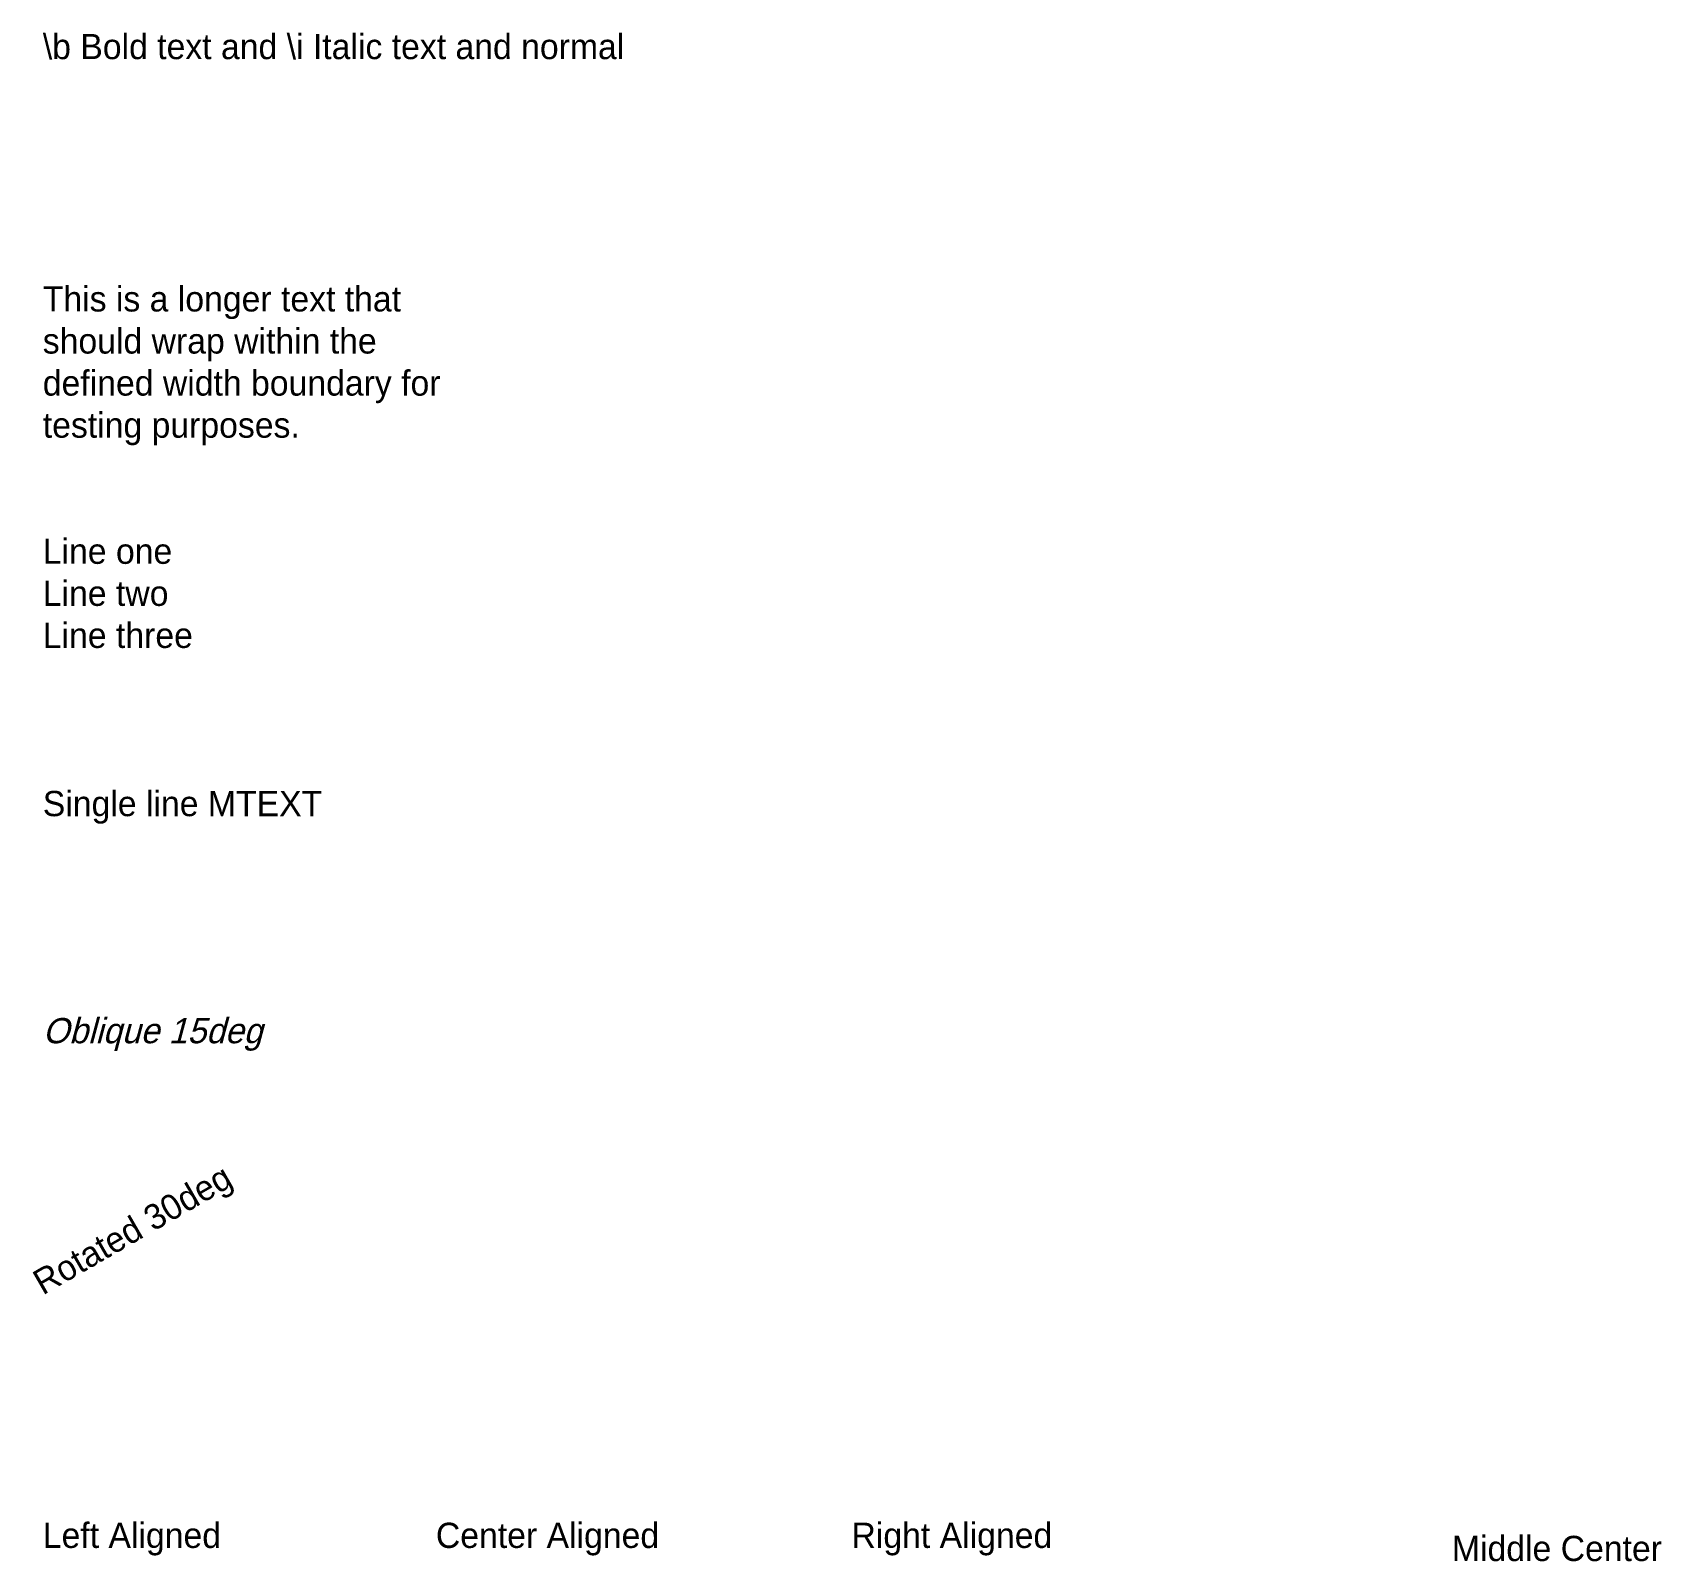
# Model space of a CAD drawing. Header units: metres. Extents: x -2 to 321, y -3 to 300.
import ezdxf
from ezdxf.enums import TextEntityAlignment as Align

# ---------------------------------------------------------------- set-up
doc = ezdxf.new("R2010")
doc.units = ezdxf.units.M

msp = doc.modelspace()

# ---------------------------------------------------------------- texts
at = {"color": 6, "oblique": 15}
msp.add_text('Oblique 15deg', height=5, dxfattribs=at).set_placement((0, 100))
at = {"color": 5}
msp.add_text('Rotated 30deg', height=5, rotation=30, dxfattribs=at).set_placement((0, 50))
at = {"color": 1}
msp.add_text('Left Aligned', height=5, dxfattribs=at).set_placement((0, 0))
at = {"color": 2}
msp.add_text('Center Aligned', height=5, dxfattribs=at).set_placement((100, 0), align=Align.CENTER)
at = {"color": 3}
msp.add_text('Right Aligned', height=5, dxfattribs=at).set_placement((200, 0), align=Align.RIGHT)
at = {"color": 4}
msp.add_text('Middle Center', height=5, dxfattribs=at).set_placement((300, 0), align=Align.MIDDLE)
at = {"color": 4, "insert": (0, 300), "char_height": 5, "attachment_point": 1}
msp.add_mtext('{\\b Bold text} and {\\i Italic text} and normal', dxfattribs=at)
at = {"color": 3, "insert": (0, 250), "char_height": 5, "width": 80, "attachment_point": 1}
msp.add_mtext('This is a longer text that should wrap within the defined width boundary for testing purposes.', dxfattribs=at)
at = {"color": 2, "insert": (0, 200), "char_height": 5, "attachment_point": 1}
msp.add_mtext('Line one\\PLine two\\PLine three', dxfattribs=at)
at = {"color": 1, "insert": (0, 150), "char_height": 5, "attachment_point": 1}
msp.add_mtext('Single line MTEXT', dxfattribs=at)

doc.saveas('drawing.dxf')
